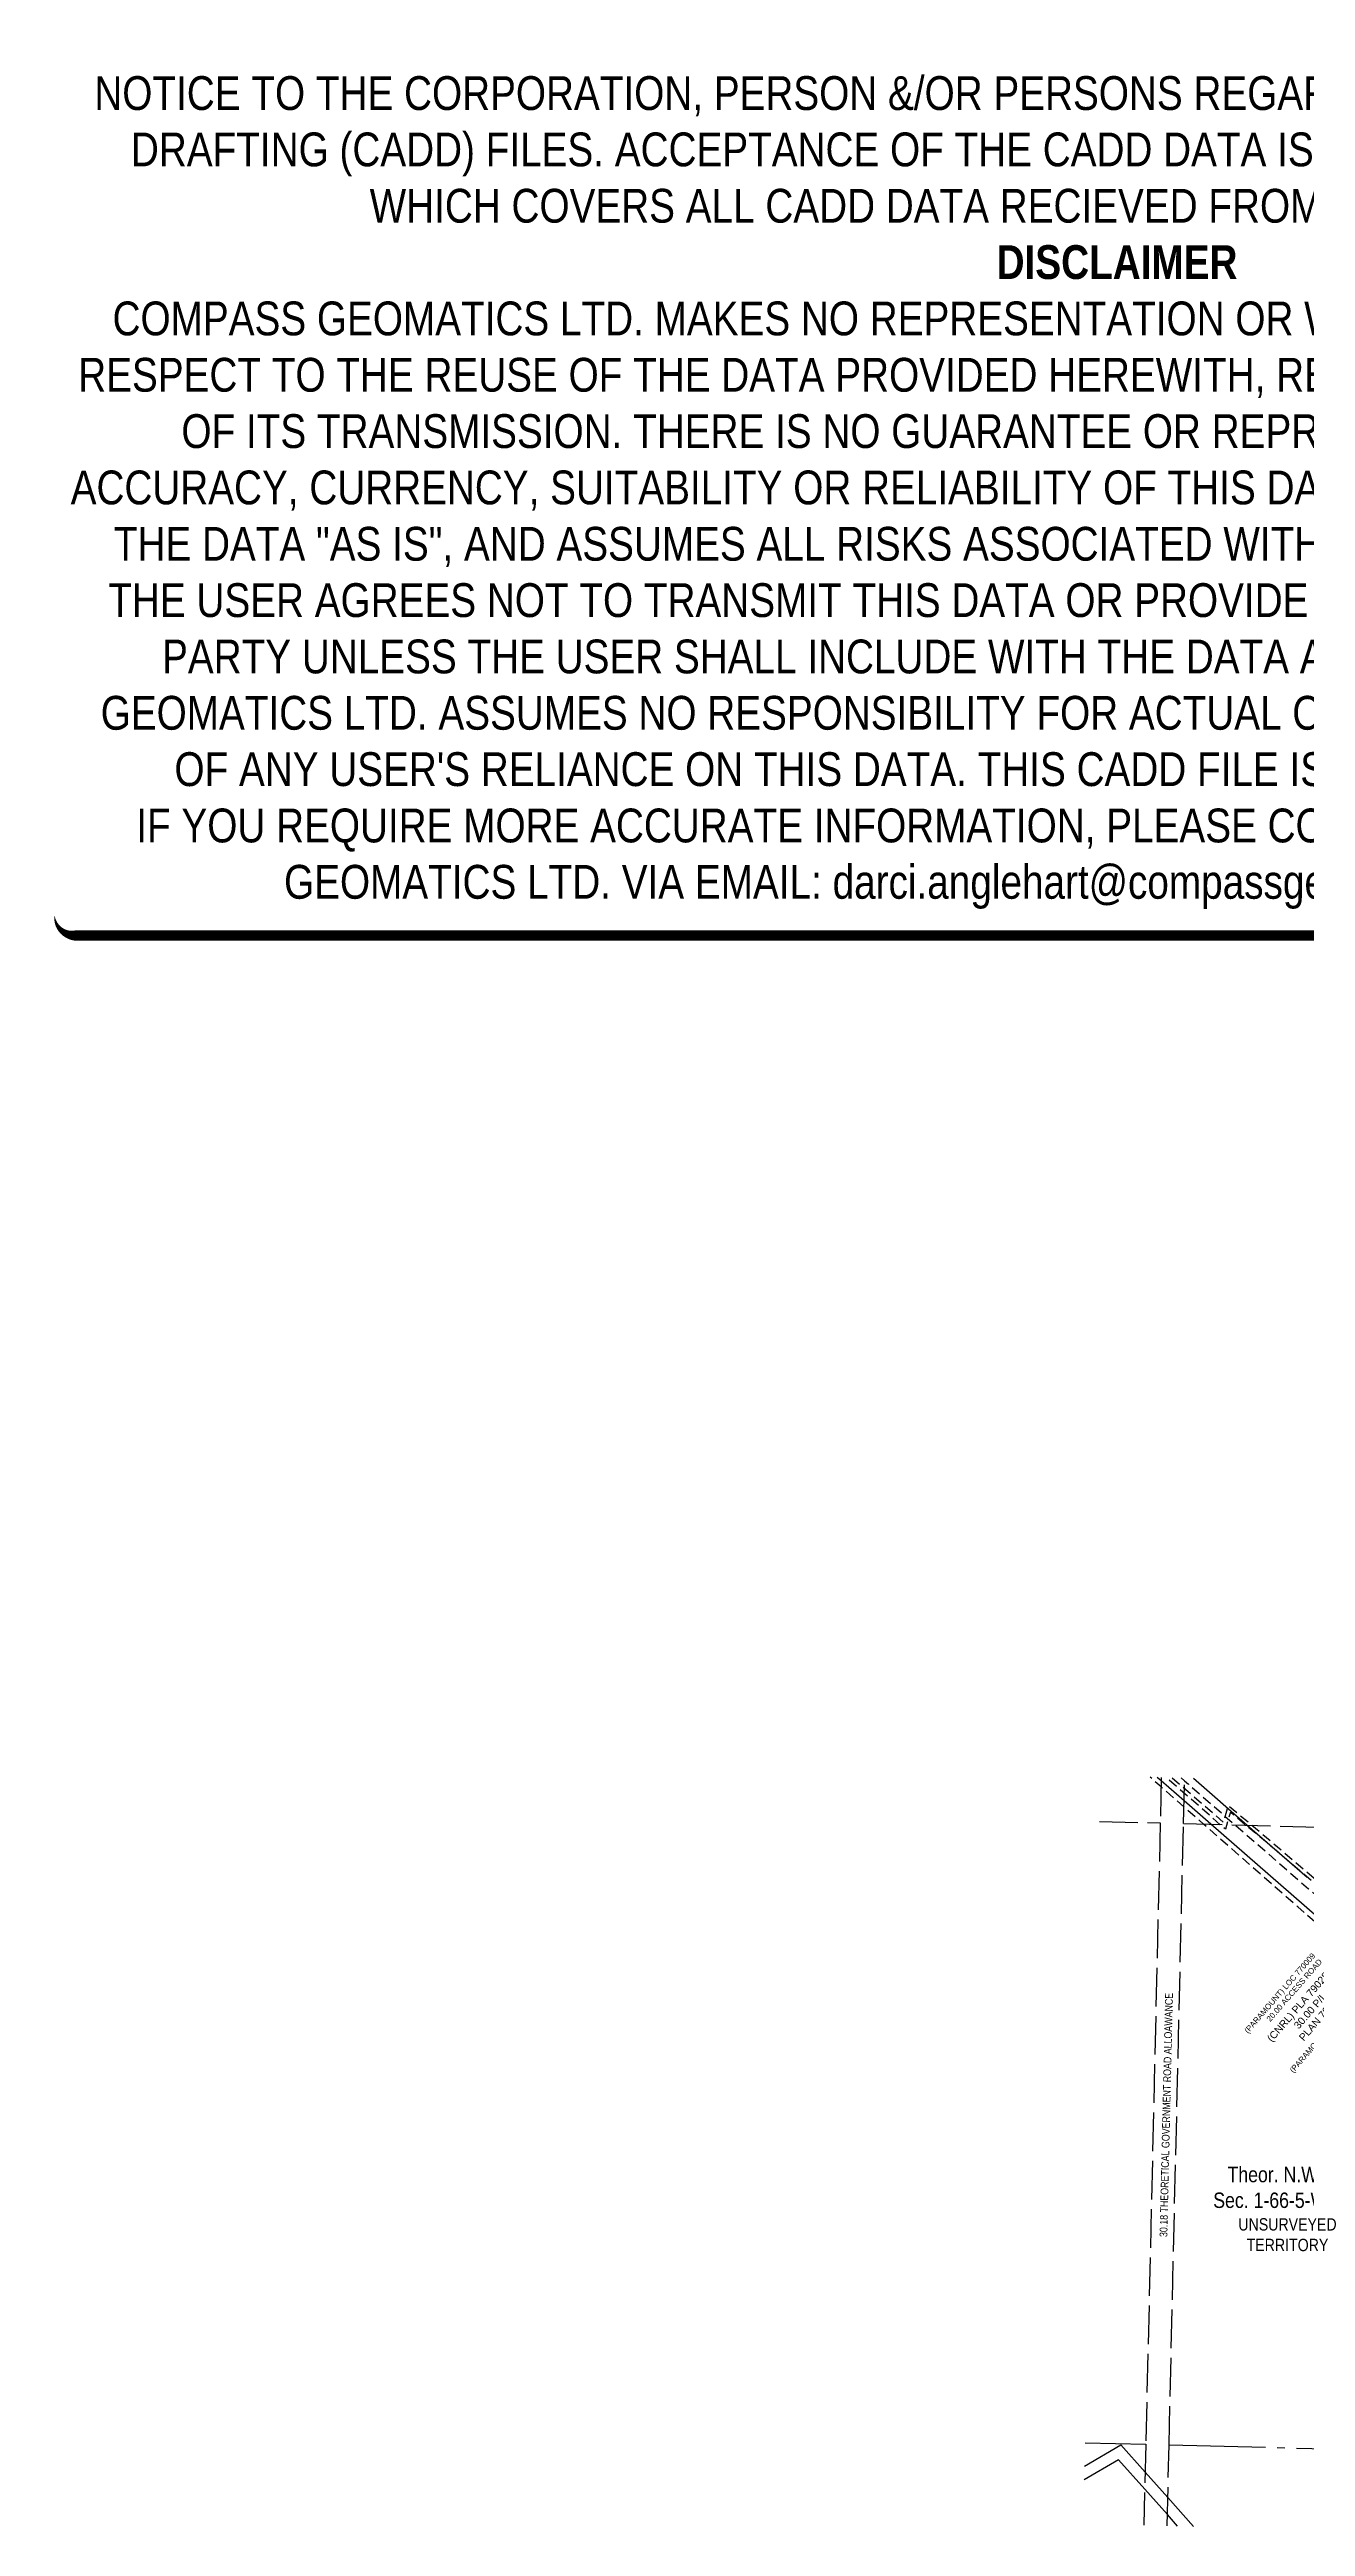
# Model space of a CAD drawing. Extents: x 393512 to 398378, y 6060644 to 6064862.
# Drawn here: x 393512 to 395138, y 6060685 to 6063891 of the extents above; entities that cross this region are included whole.
import ezdxf
from ezdxf.enums import TextEntityAlignment as Align

# ---------------------------------------------------------------- set-up
doc = ezdxf.new("R2010")
doc.units = 0
doc.header["$LTSCALE"] = 5
for name, pattern in [('foc-ACCESSROAD', [3.75, 2.5, -1.25]), ('foc-QUARTERLINE', [33, 25, -3, 2, -3]), ('foc-UNSURVEYED', [12.5, 10, -2.5])]:
    doc.linetypes.add(name, pattern=pattern)
for name, color, linetype in [('C-SYMBOL', 7, 'Continuous'), ('F-AR', 190, 'foc-ACCESSROAD'), ('F-RW', 190, 'Continuous'), ('L-QSEC', 8, 'foc-QUARTERLINE'), ('L-UNS-T', 3, 'Continuous'), ('L-USEC', 7, 'foc-UNSURVEYED')]:
    doc.layers.add(name, color=color, linetype=linetype)
doc.layers.add('DISCLAIMER', color=7, linetype='Continuous', plot=False)
doc.layers.add('F-AR-T', color=190, linetype='Continuous', lineweight=9)
doc.layers.add('F-RW-T', color=190, linetype='Continuous', lineweight=9)
doc.styles.add('175L', font='ARIALN.TTF', dxfattribs={"height": 20})
doc.styles.add('80', font='ARIALN.TTF', dxfattribs={"height": 10})
doc.styles.add('80L', font='ARIALN.TTF', dxfattribs={"height": 10})
doc.styles.add('A60', font='arial.ttf', dxfattribs={"height": 7.35})
doc.styles.add('A80', font='arial.ttf', dxfattribs={"height": 9.5})

# ---------------------------------------------------------------- blocks, each defined once
blk = doc.blocks.new('Disclaimer_Legal')
at = {"layer": 'DISCLAIMER', "color": 254, "flags": 128}
blk.add_lwpolyline([(-3612.9, -1104.6, 37.5, 37.5, 0), (4096.1, -1104.6, 37.5, 37.5, 0.414214), (4171.1, -1029.6, 37.5, 37.5, 0), (4171.1, 2078.7, 37.5, 0, 0.414214), (4096.1, 2153.7, 0, 0, 0), (-3612.9, 2153.7, 0, 0, 0.414214), (-3687.9, 2078.7, 0, 0, 0), (-3687.9, -1029.6, 0, 37.5, 0.414214)], format="xyseb", close=True, dxfattribs=at)
at = {"layer": 'DISCLAIMER', "color": 254, "insert": (241.6, 533.9), "char_height": 125, "width": 7717.568, "attachment_point": 5, "style": '80'}
blk.add_mtext('NOTICE TO THE CORPORATION, PERSON &/OR PERSONS REGARDING THIS COMPUTER AIDED DESIGN AND DRAFTING (CADD) FILES. ACCEPTANCE OF THE CADD DATA IS BASED ON THE FOLLOWING DISCLAIMER WHICH COVERS ALL CADD DATA RECIEVED FROM COMPASS GEOMATICS LTD.\\P{\\fArial Narrow|b1|i0|c0|p34;DISCLAIMER}\\PCOMPASS GEOMATICS LTD. MAKES NO REPRESENTATION OR WARRANTIES, EXPRESS OR IMPLIED, WITH RESPECT TO THE REUSE OF THE DATA PROVIDED HEREWITH, REGARDLESS OF ITS FORMAT OR THE MEANS OF ITS TRANSMISSION. THERE IS NO GUARANTEE OR REPRESENTATION TO THE USER AS TO THE ACCURACY, CURRENCY, SUITABILITY OR RELIABILITY OF THIS DATA FOR ANY PURPOSE. THE USER ACCEPTS THE DATA "AS IS", AND ASSUMES ALL RISKS ASSOCIATED WITH ITS USE. BY ACCEPTANCE OF THIS DATA, THE USER AGREES NOT TO TRANSMIT THIS DATA OR PROVIDE ACCESS OR ANY PART OF IT TO ANOTHER PARTY UNLESS THE USER SHALL INCLUDE WITH THE DATA A COPY OF THIS DISCLAIMER. COMPASS GEOMATICS LTD. ASSUMES NO RESPONSIBILITY FOR ACTUAL OR CONSEQUENTIAL DAMAGE AS A RESULT OF ANY USER\'S RELIANCE ON THIS DATA. THIS CADD FILE IS FOR ILLUSTRATION PURPOSES ONLY.\\PIF YOU REQUIRE MORE ACCURATE INFORMATION, PLEASE CONTACT DARCI ANGLEHART AT COMPASS GEOMATICS LTD. VIA EMAIL: darci.anglehart@compassgeomatics.ca OR CELL: 506-961-7292', dxfattribs=at)

msp = doc.modelspace()

# ---------------------------------------------------------------- linework, layer by layer
at = {"layer": 'F-AR', "flags": 128}
for points in [[(394977.4, 6061653.6), (394981.5, 6061650), (394986.5, 6061645.6), (395047.1, 6061592.8), (395141.9, 6061510.2), (395157, 6061497.1), (395569.6, 6061137.4), (395595.4, 6061156), (395611.6, 6061167.7), (395623.7, 6061176.5), (395632.8, 6061183.1), (395643.4, 6061190.7), (395649, 6061194.8), (395664.7, 6061206.1), (395672.8, 6061212), (395689.5, 6061224), (395701.7, 6061232.8), (395713.8, 6061241.6), (395753.2, 6061270), (395764.5, 6061278.4), (395799.6, 6061304.4), (395804.5, 6061307.7), (395817, 6061316), (395984.1, 6061427.5), (396089.7, 6061565.9), (396166.5, 6061666.5), (396175.7, 6061678.5), (396180.5, 6061684.9), (396204.8, 6061716.7), (396235.2, 6061756.5), (396329.2, 6061883.2), (396344, 6061903.3), (396365.1, 6061931.6), (396373.3, 6061942.7), (396394.7, 6061971.5), (396403.6, 6061983.6), (396427.5, 6062015.7), (396588.1, 6062232.2), (396619.2, 6062274.2), (396679.6, 6062355.6), (396703.4, 6062387.7), (396705.2, 6062389.2), (396708.1, 6062391.5), (396719.8, 6062400.9), (396725.1, 6062405.1), (396729.2, 6062408.4), (396737.4, 6062415), (396958.6, 6062592.5), (397026, 6062655.6), (397060.6, 6062694.3), (397071.3, 6062684.5), (397075.4, 6062680.8), (397040.3, 6062641.6), (396971.3, 6062578), (396744.7, 6062395.3), (396732.4, 6062385.3), (396728.3, 6062382), (396718, 6062373.7), (396704.1, 6062355.1), (396618.4, 6062239.5), (396587.3, 6062197.6), (396251.1, 6061744.5), (396223.3, 6061708), (396191.5, 6061666.3), (396191.2, 6061665.9), (396182.4, 6061654.4), (396182.1, 6061654), (396150.5, 6061612.6), (396114.4, 6061565.2), (395998, 6061412.7), (395828.1, 6061299.4), (395815.5, 6061291.1), (395811.1, 6061288.1), (395764, 6061253.9), (395725.3, 6061225.8), (395713.2, 6061217), (395701, 6061208.2), (395682.3, 6061194.6), (395674.2, 6061188.7), (395661.7, 6061179.6), (395657.5, 6061176.6), (395635.4, 6061160.5), (395623.2, 6061151.7), (395607, 6061140), (395568.4, 6061111.9), (395562.2, 6061105.3), (395550.9, 6061115.2), (395547.6, 6061118.1), (395518.2, 6061143.9), (395506.8, 6061154), (395472.2, 6061184.3), (395456, 6061198.6), (395352.3, 6061289.7), (395293, 6061341.9), (395128, 6061486.8), (395112.5, 6061500.4), (395006.1, 6061593.9), (394980.7, 6061616.2), (394951.1, 6061642.2), (394937, 6061654.6)], [(394965.7, 6061653.9), (395031.9, 6061596.3), (395038.3, 6061618.1), (395110.8, 6061557.1), (395231.5, 6061453.2), (395568.5, 6061154.4), (395573.9, 6061150.8), (395582.6, 6061151.1), (395602.3, 6061160.4), (395684.6, 6061220.1), (395681.5, 6061237.7), (395686.9, 6061249.2), (395703.4, 6061258.5), (395706.4, 6061293.2), (395711.4, 6061292.7), (395708.2, 6061255.5), (395690.8, 6061245.6), (395686.7, 6061237), (395690.1, 6061217.9), (395604.9, 6061156), (395583.8, 6061146.1), (395572.4, 6061145.8), (395565.5, 6061150.4), (395228.2, 6061449.4), (395107.6, 6061553.3), (395040.9, 6061609.4), (395034.4, 6061587.4), (394957.9, 6061654.1)]]:
    msp.add_lwpolyline(points, dxfattribs=at)
at = {"layer": 'F-RW', "flags": 128}
for points in [[(395461.4, 6061205.2), (395136.5, 6061488.4), (395015.7, 6061593.7), (394980.9, 6061624), (394951.3, 6061649.8), (394946.1, 6061654.4)], [(394993.1, 6061653.2), (394993.1, 6061653.2), (395062.8, 6061592.4), (395140.1, 6061525)], [(394852.2, 6060762.6), (394899, 6060790.2), (394930.5, 6060754.9), (394959.9, 6060722), (394993.2, 6060684.7)], [(394972.6, 6060685.2), (394959.4, 6060700), (394930, 6060732.9), (394896, 6060771), (394851.8, 6060744.9)]]:
    msp.add_lwpolyline(points, dxfattribs=at)
at = {"layer": 'L-QSEC'}
msp.add_line((394852.9, 6060793.1), (394931.4, 6060791.2), dxfattribs=at)
msp.add_lwpolyline([(394961.5, 6060790.5), (395736.3, 6060770.4), (395769.3, 6060769.6), (396554.1, 6060749.3)], dxfattribs=at)
at = {"layer": 'L-USEC'}
for p, q in [((394951.4, 6061654.2), (394950.1, 6061595.4)), ((394980.2, 6061594.6), (394981.6, 6061653.5)), ((394871.3, 6061597.2), (394950.1, 6061595.4)), ((394950.1, 6061595.4), (394931.4, 6060791.2)), ((394961.5, 6060790.5), (394980.2, 6061594.6)), ((394980.2, 6061594.6), (395771.3, 6061574.1)), ((394931.4, 6060791.2), (394928.9, 6060686.4)), ((394959.1, 6060685.6), (394961.5, 6060790.5))]:
    msp.add_line(p, q, dxfattribs=at)

# ---------------------------------------------------------------- block references
at = {"layer": 'DISCLAIMER', "xscale": 0.35, "yscale": 0.35, "zscale": 0.35}
msp.add_blockref('Disclaimer_Legal', (394809.6, 6063130.7), dxfattribs=at)

# ---------------------------------------------------------------- texts
at = {"layer": 'C-SYMBOL', "color": 3, "insert": (395114.8, 6061150.3), "char_height": 19.992, "width": 190.425, "attachment_point": 2, "style": '175L'}
msp.add_mtext('Theor. N.W.1/4\\PSec. 1-66-5-W.6M.', dxfattribs=at)
at = {"layer": 'F-AR-T', "style": 'A60'}
for s, p in [('(PARAMOUNT) LOC 770009', (395148.7, 6061425.4)), ('20.00 ACCESS ROAD', (395157.5, 6061417.7)), ('(PARAMOUNT) LOC ______', (395207.4, 6061374.3))]:
    msp.add_text(s, height=7.35, rotation=48.9216, dxfattribs=at).set_placement(p, align=Align.MIDDLE_RIGHT)
at = {"layer": 'F-RW-T', "style": 'A80'}
for s, p in [('(CNRL) PLA 790282', (395171, 6061406)), ('30.00 P/L R/W', (395182.4, 6061396)), ('PLAN 792 2649', (395193.9, 6061386))]:
    msp.add_text(s, height=9.5, rotation=48.9212, dxfattribs=at).set_placement(p, align=Align.MIDDLE_RIGHT)
at = {"layer": 'L-UNS-T', "color": 3, "insert": (395114.8, 6061062.3), "char_height": 15.994, "attachment_point": 5, "style": '80L'}
msp.add_mtext_dynamic_manual_height_columns('UNSURVEYED TERRITORY', width=126.364, gutter_width=47.5, heights=[0], dxfattribs=at)
at = {"layer": 'L-USEC', "insert": (394949.2, 6061059.2), "char_height": 9.996, "attachment_point": 1, "rotation": 88.6685, "style": '80L'}
msp.add_mtext_dynamic_manual_height_columns('\\pi0.2784;30.18 THEORETICAL GOVERNMENT ROAD ALLOAWANCE', width=315.712, gutter_width=50, heights=[0], dxfattribs=at)

doc.saveas('drawing.dxf')
